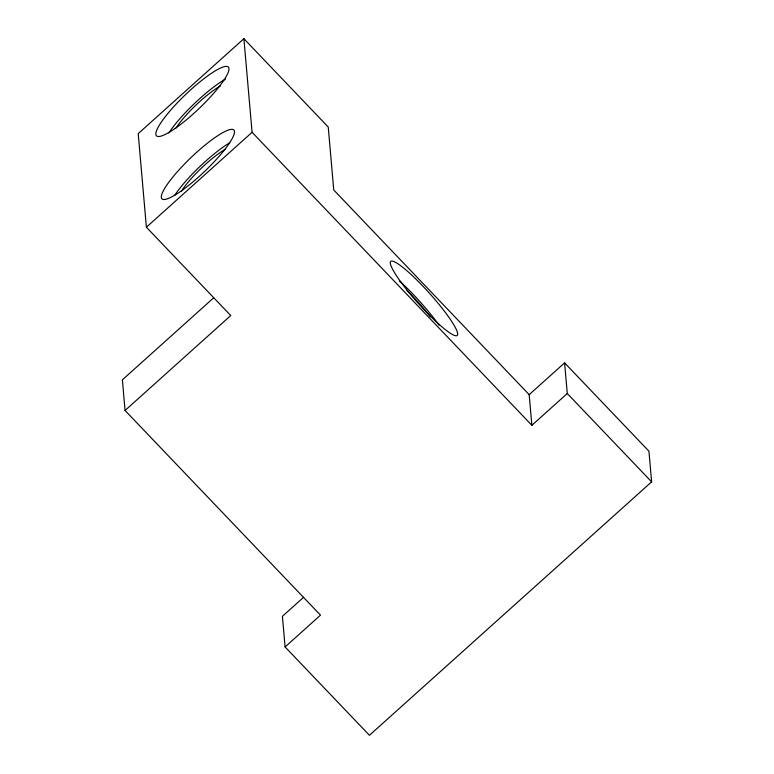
<?xml version="1.0" encoding="UTF-8"?>
<svg xmlns="http://www.w3.org/2000/svg" width="774" height="774" viewBox="0 0 774 774"><rect width="100%" height="100%" fill="white"/><g stroke="black" fill="none" stroke-linecap="round" stroke-linejoin="round"><path stroke-width="1.16" d="M529.184 394.663L333.749 189.988L328.244 127.042L243.887 38.7L138.207 133.631L146.392 227.217L230.749 315.55L125.059 410.481L320.494 615.156L285.093 646.958L369.44 735.3L651.621 481.844L648.941 451.203L564.594 362.861L529.184 394.663L531.864 425.303L567.274 393.511L564.594 362.861M146.392 227.217L252.082 132.286L243.887 38.7M213.73 297.777L122.379 379.841L125.059 410.481M303.65 597.238L282.413 616.317L285.093 646.958M567.274 393.511L651.621 481.844M252.082 132.286L531.864 425.303M407.008 290.676A38.516 5.834 48.1 0 1 430.47 316.914M399.345 280.894A49.749 7.527 48.1 0 1 439.013 325.119M176.124 127.923A38.516 7.517 -43.7 0 1 220.493 85.924M168.906 132.876A49.749 9.714 -43.7 0 1 225.379 79.161M181.348 191.304A38.516 7.517 -43.7 0 1 225.553 149.111M174.847 195.145A49.749 9.714 -43.7 0 1 229.743 142.764M400.932 282.123A49.749 7.527 48.1 0 0 456.824 335.684A49.749 7.527 48.1 0 0 414.245 277.469A49.749 7.527 48.1 0 0 400.932 282.123M174.963 128.561A49.749 9.714 -43.7 0 0 228.978 68.644A49.749 9.714 -43.7 0 0 173.231 107.247A49.749 9.714 -43.7 0 0 174.963 128.561M182.877 189.804A49.749 9.714 -43.7 0 0 234.309 130.777A49.749 9.714 -43.7 0 0 176.501 172.708A49.749 9.714 -43.7 0 0 182.877 189.804"/></g></svg>
